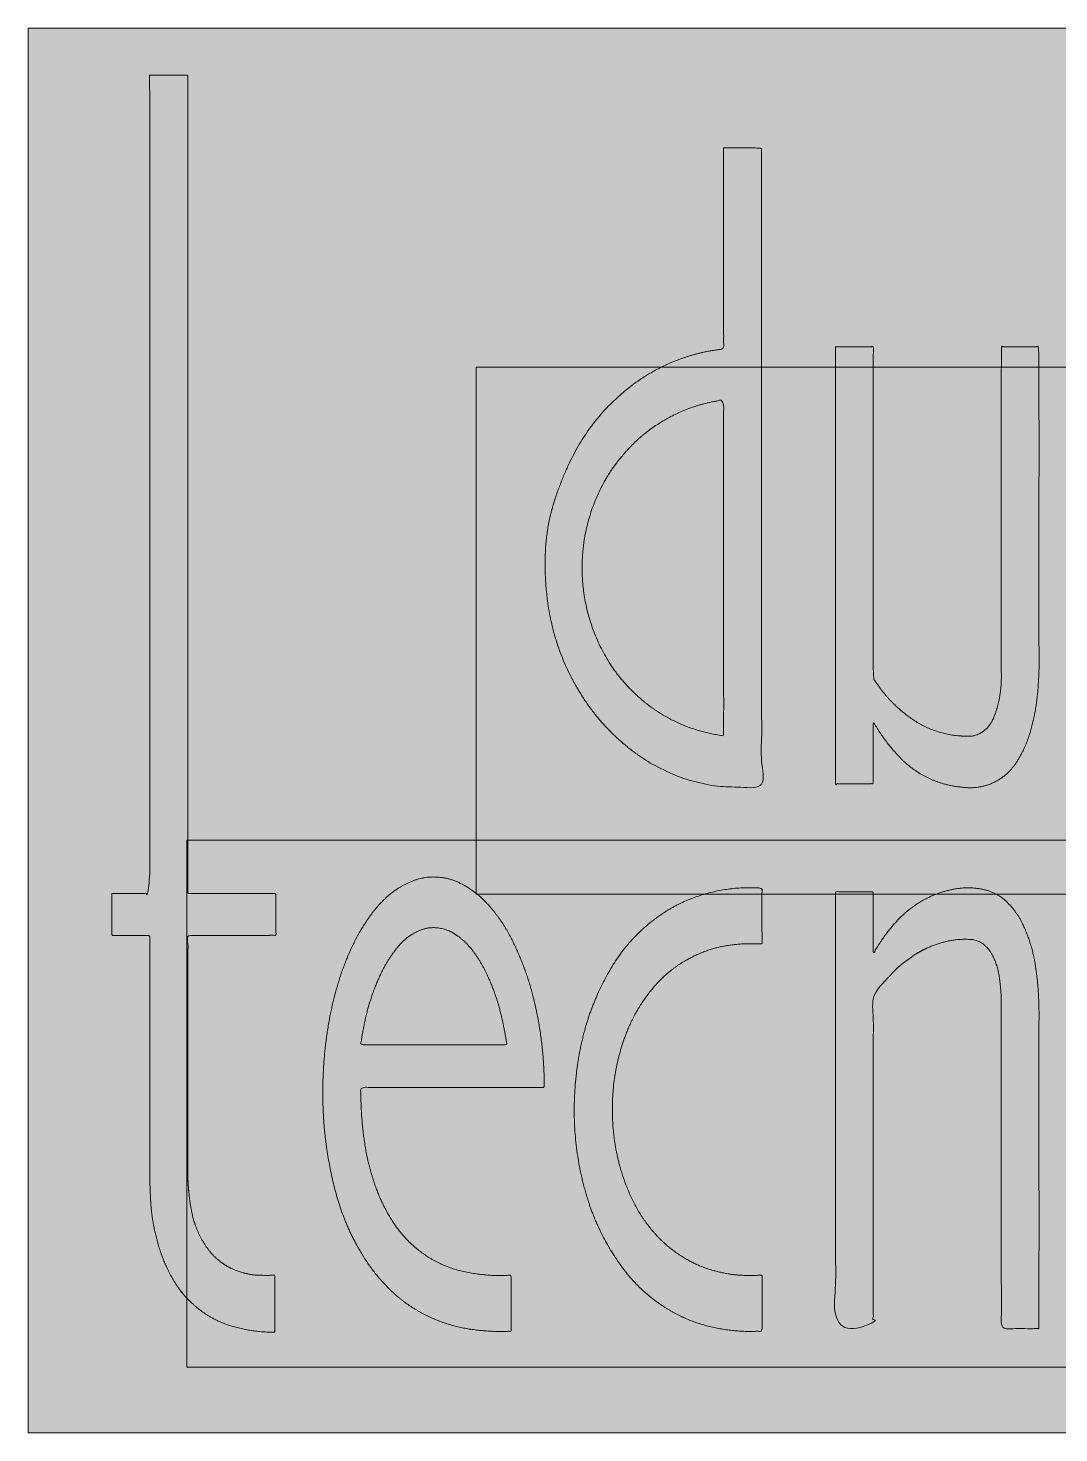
# Model space of a CAD drawing. Header units: millimetres. Extents: x 36 to 196, y -66 to 29.
# Drawn here: x 65.88 to 80.56, y -20.2 to -0.2 of the extents above; entities that cross this region are included whole.
import ezdxf

# ---------------------------------------------------------------- set-up
doc = ezdxf.new("R2010")
doc.units = ezdxf.units.MM
doc.header["$LTSCALE"] = 20
doc.layers.add('Ontwerplaag-1', color=7, linetype='Continuous')

msp = doc.modelspace()

# ---------------------------------------------------------------- hatches: boundary and pattern name
at = {"layer": 'Ontwerplaag-1', "linetype": 'Continuous', "lineweight": 5, "transparency": 33554687}
h = msp.add_hatch(color=256, dxfattribs=at)
h.set_gradient(color1=(255, 0, 0), color2=(255, 0, 0))
h.paths.add_polyline_path([(85.885, -19.261), (68.145, -19.261), (68.145, -11.761), (72.262, -11.761), (72.262, -12.528), (85.885, -12.528), (85.885, -19.261), (93.978, -19.261), (93.978, -11.761), (88.095, -11.761), (88.095, -5.028), (85.885, -5.028), (85.885, -0.199), (65.885, -0.199), (65.885, -20.199), (85.885, -20.199)])
h.paths.add_polyline_path([(85.885, -12.528), (85.885, -11.761), (72.262, -11.761), (72.262, -5.028), (85.885, -5.028), (85.885, -11.761), (88.095, -11.761), (88.095, -12.528)])
at = {"layer": 'Ontwerplaag-1', "linetype": 'Continuous', "lineweight": 0, "true_color": 0xcccccb, "transparency": 33554687}
for points in [[(68.158, -0.875), (68.158, -1.239), (68.158, -2.604), (68.158, -3.969), (68.158, -5.333), (68.158, -6.698), (68.158, -8.063), (68.159, -9.428), (68.159, -10.792), (68.16, -12.157), (68.16, -12.521), (68.199, -12.521), (68.345, -12.52), (68.492, -12.52), (68.639, -12.519), (68.785, -12.519), (68.932, -12.519), (69.079, -12.52), (69.226, -12.52), (69.373, -12.521), (69.412, -12.521), (69.412, -13.115), (69.373, -13.116), (69.226, -13.116), (69.079, -13.116), (68.932, -13.116), (68.785, -13.116), (68.639, -13.116), (68.492, -13.117), (68.345, -13.117), (68.199, -13.117), (68.16, -13.117), (68.16, -13.223), (68.159, -13.618), (68.159, -14.012), (68.158, -14.407), (68.158, -14.802), (68.158, -15.197), (68.158, -15.592), (68.158, -15.987), (68.158, -16.382), (68.158, -16.487), (68.158, -16.521), (68.159, -16.653), (68.169, -16.782), (68.187, -16.909), (68.213, -17.034), (68.247, -17.157), (68.289, -17.278), (68.339, -17.397), (68.398, -17.514), (68.418, -17.543), (68.429, -17.56), (68.478, -17.621), (68.531, -17.678), (68.587, -17.73), (68.648, -17.776), (68.712, -17.818), (68.78, -17.855), (68.852, -17.887), (68.928, -17.914), (68.948, -17.919), (68.962, -17.923), (69.014, -17.933), (69.066, -17.942), (69.119, -17.948), (69.172, -17.953), (69.225, -17.956), (69.278, -17.957), (69.331, -17.956), (69.385, -17.954), (69.399, -17.953), (69.399, -17.979), (69.399, -18.074), (69.399, -18.169), (69.399, -18.264), (69.398, -18.359), (69.398, -18.455), (69.398, -18.55), (69.398, -18.645), (69.397, -18.74), (69.397, -18.765), (69.36, -18.766), (69.216, -18.76), (69.075, -18.743), (68.939, -18.717), (68.806, -18.681), (68.677, -18.634), (68.551, -18.578), (68.43, -18.511), (68.312, -18.434), (68.283, -18.41), (68.256, -18.388), (68.163, -18.29), (68.079, -18.189), (68.002, -18.084), (67.932, -17.975), (67.87, -17.861), (67.816, -17.744), (67.77, -17.622), (67.731, -17.496), (67.722, -17.463), (67.712, -17.427), (67.686, -17.291), (67.664, -17.155), (67.646, -17.019), (67.632, -16.882), (67.622, -16.745), (67.616, -16.607), (67.614, -16.47), (67.616, -16.331), (67.616, -16.295), (67.616, -16.195), (67.617, -15.823), (67.617, -15.45), (67.617, -15.078), (67.617, -14.705), (67.617, -14.333), (67.617, -13.961), (67.617, -13.589), (67.616, -13.216), (67.616, -13.117), (67.077, -13.117), (67.077, -12.521), (67.094, -12.521), (67.157, -12.52), (67.221, -12.52), (67.284, -12.52), (67.347, -12.52), (67.41, -12.52), (67.474, -12.519), (67.537, -12.519), (67.599, -12.519), (67.616, -12.519), (67.616, -12.208), (67.617, -11.042), (67.617, -9.875), (67.617, -8.709), (67.617, -7.543), (67.617, -6.377), (67.617, -5.21), (67.617, -4.043), (67.616, -2.877), (67.616, -2.566), (67.616, -2.512), (67.617, -2.343), (67.617, -2.183), (67.618, -2.035), (67.618, -1.897), (67.618, -1.769), (67.618, -1.652), (67.618, -1.545), (67.617, -1.449), (67.617, -1.362), (67.616, -1.282), (67.616, -1.21), (67.615, -1.145), (67.615, -1.087), (67.614, -1.036), (67.614, -0.993), (67.613, -0.958), (67.613, -0.928), (67.612, -0.903), (67.612, -0.883), (67.612, -0.867), (67.612, -0.856), (67.611, -0.85), (67.611, -0.848), (67.612, -0.851), (67.612, -0.857), (67.612, -0.861), (67.613, -0.864), (67.615, -0.867), (67.617, -0.869), (67.619, -0.869), (67.621, -0.869), (67.624, -0.869), (67.626, -0.868), (67.628, -0.867), (67.629, -0.866), (67.629, -0.866), (67.628, -0.865), (67.627, -0.865), (67.624, -0.865), (67.621, -0.865), (67.62, -0.866), (67.623, -0.866), (67.631, -0.866), (67.643, -0.867), (67.659, -0.867), (67.68, -0.867), (67.705, -0.867), (67.735, -0.868), (67.767, -0.868), (67.798, -0.868), (67.829, -0.868), (67.859, -0.868), (67.888, -0.868), (67.917, -0.868), (67.945, -0.868), (67.972, -0.868), (67.998, -0.868), (68.022, -0.868), (68.044, -0.868), (68.064, -0.868), (68.081, -0.869), (68.097, -0.869), (68.11, -0.869), (68.121, -0.869), (68.13, -0.869), (68.138, -0.869), (68.144, -0.869), (68.148, -0.869), (68.151, -0.87), (68.152, -0.87), (68.152, -0.87), (68.15, -0.87), (68.148, -0.871), (68.147, -0.871), (68.146, -0.872), (68.147, -0.872), (68.148, -0.873), (68.15, -0.874), (68.153, -0.874)], [(75.786, -1.904), (75.786, -1.975), (75.786, -2.316), (75.785, -2.656), (75.785, -2.996), (75.785, -3.336), (75.785, -3.676), (75.786, -4.016), (75.786, -4.356), (75.786, -4.696), (75.786, -4.768), (75.752, -4.771), (75.59, -4.798), (75.432, -4.834), (75.277, -4.878), (75.126, -4.93), (74.979, -4.992), (74.836, -5.062), (74.696, -5.141), (74.561, -5.228), (74.533, -5.248), (74.493, -5.277), (74.424, -5.332), (74.355, -5.392), (74.285, -5.455), (74.214, -5.523), (74.144, -5.594), (74.072, -5.669), (74.001, -5.749), (73.929, -5.832), (73.858, -5.921), (73.789, -6.019), (73.723, -6.124), (73.659, -6.238), (73.598, -6.36), (73.539, -6.49), (73.482, -6.627), (73.428, -6.773), (73.413, -6.82), (73.39, -6.892), (73.332, -7.129), (73.287, -7.357), (73.256, -7.575), (73.238, -7.785), (73.234, -7.984), (73.243, -8.175), (73.265, -8.356), (73.301, -8.528), (73.345, -8.692), (73.392, -8.85), (73.442, -9.001), (73.495, -9.145), (73.551, -9.284), (73.611, -9.416), (73.673, -9.541), (73.739, -9.66), (73.781, -9.724), (73.808, -9.767), (73.86, -9.84), (73.916, -9.914), (73.977, -9.989), (74.042, -10.065), (74.111, -10.143), (74.184, -10.221), (74.261, -10.3), (74.343, -10.38), (74.431, -10.459), (74.529, -10.534), (74.637, -10.606), (74.755, -10.674), (74.882, -10.739), (75.019, -10.8), (75.165, -10.858), (75.322, -10.912), (75.372, -10.926), (75.395, -10.932), (75.507, -10.957), (75.619, -10.976), (75.732, -10.992), (75.845, -11.002), (75.958, -11.008), (76.072, -11.01), (76.187, -11.007), (76.302, -11), (76.326, -10.998), (76.326, -10.771), (76.326, -9.692), (76.326, -8.613), (76.326, -7.535), (76.326, -6.456), (76.326, -5.377), (76.326, -4.298), (76.327, -3.218), (76.327, -2.139), (76.327, -1.912), (76.314, -1.911), (76.25, -1.908), (76.185, -1.907), (76.121, -1.905), (76.057, -1.904), (75.993, -1.903), (75.928, -1.903), (75.864, -1.903), (75.8, -1.904)], [(77.38, -4.736), (77.915, -4.736), (77.915, -4.842), (77.915, -5.399), (77.916, -5.955), (77.916, -6.512), (77.916, -7.069), (77.916, -7.625), (77.915, -8.182), (77.915, -8.738), (77.915, -9.295), (77.915, -9.401), (77.915, -9.406), (77.915, -9.416), (77.917, -9.425), (77.919, -9.435), (77.922, -9.446), (77.926, -9.456), (77.93, -9.467), (77.935, -9.478), (77.941, -9.49), (77.948, -9.502), (77.955, -9.514), (77.963, -9.527), (77.972, -9.54), (77.982, -9.554), (77.992, -9.569), (78.004, -9.584), (78.016, -9.599), (78.018, -9.604), (78.036, -9.627), (78.068, -9.667), (78.104, -9.708), (78.143, -9.751), (78.185, -9.795), (78.23, -9.84), (78.278, -9.887), (78.329, -9.935), (78.384, -9.984), (78.443, -10.032), (78.509, -10.076), (78.582, -10.116), (78.662, -10.154), (78.748, -10.187), (78.842, -10.217), (78.942, -10.244), (79.05, -10.267), (79.08, -10.27), (79.088, -10.271), (79.104, -10.273), (79.12, -10.275), (79.138, -10.276), (79.156, -10.278), (79.176, -10.28), (79.196, -10.282), (79.217, -10.284), (79.24, -10.286), (79.263, -10.287), (79.287, -10.285), (79.312, -10.282), (79.337, -10.276), (79.364, -10.269), (79.391, -10.259), (79.42, -10.247), (79.449, -10.233), (79.456, -10.228), (79.465, -10.222), (79.504, -10.188), (79.54, -10.152), (79.572, -10.113), (79.601, -10.072), (79.626, -10.029), (79.647, -9.983), (79.664, -9.934), (79.678, -9.884), (79.68, -9.875), (79.686, -9.854), (79.694, -9.816), (79.701, -9.776), (79.708, -9.734), (79.714, -9.69), (79.72, -9.644), (79.724, -9.595), (79.729, -9.545), (79.732, -9.492), (79.735, -9.437), (79.737, -9.378), (79.739, -9.316), (79.74, -9.251), (79.74, -9.182), (79.74, -9.109), (79.739, -9.034), (79.738, -8.954), (79.738, -8.933), (79.738, -8.838), (79.738, -8.337), (79.737, -7.836), (79.737, -7.335), (79.737, -6.835), (79.738, -6.334), (79.738, -5.833), (79.739, -5.332), (79.74, -4.832), (79.74, -4.736), (79.752, -4.736), (79.816, -4.737), (79.879, -4.737), (79.943, -4.737), (80.006, -4.737), (80.07, -4.737), (80.134, -4.737), (80.197, -4.736), (80.261, -4.736), (80.273, -4.736), (80.273, -4.835), (80.274, -5.356), (80.274, -5.877), (80.275, -6.398), (80.275, -6.919), (80.275, -7.44), (80.275, -7.961), (80.275, -8.482), (80.275, -9.003), (80.275, -9.102), (80.276, -9.131), (80.277, -9.281), (80.273, -9.43), (80.262, -9.578), (80.246, -9.726), (80.224, -9.873), (80.196, -10.019), (80.162, -10.164), (80.122, -10.309), (80.112, -10.336), (80.106, -10.352), (80.095, -10.381), (80.082, -10.411), (80.068, -10.443), (80.053, -10.476), (80.037, -10.51), (80.019, -10.546), (80, -10.584), (79.98, -10.622), (79.957, -10.662), (79.93, -10.7), (79.897, -10.738), (79.86, -10.776), (79.819, -10.813), (79.772, -10.85), (79.721, -10.886), (79.666, -10.922), (79.649, -10.93), (79.633, -10.939), (79.601, -10.951), (79.567, -10.963), (79.532, -10.974), (79.494, -10.983), (79.454, -10.992), (79.411, -10.999), (79.367, -11.005), (79.32, -11.011), (79.272, -11.014), (79.22, -11.013), (79.166, -11.01), (79.109, -11.003), (79.05, -10.992), (78.988, -10.978), (78.924, -10.961), (78.857, -10.94), (78.84, -10.934), (78.811, -10.924), (78.762, -10.903), (78.712, -10.878), (78.66, -10.85), (78.607, -10.819), (78.553, -10.785), (78.498, -10.748), (78.441, -10.707), (78.383, -10.664), (78.325, -10.615), (78.267, -10.561), (78.21, -10.5), (78.153, -10.432), (78.097, -10.359), (78.041, -10.279), (77.986, -10.193), (77.931, -10.1), (77.917, -10.075), (77.917, -10.095), (77.916, -10.2), (77.915, -10.305), (77.915, -10.41), (77.914, -10.515), (77.914, -10.62), (77.914, -10.726), (77.914, -10.831), (77.915, -10.936), (77.915, -10.956), (77.903, -10.956), (77.839, -10.956), (77.775, -10.956), (77.711, -10.957), (77.647, -10.957), (77.583, -10.957), (77.519, -10.957), (77.455, -10.958), (77.39, -10.958), (77.378, -10.958), (77.378, -10.817), (77.378, -10.234), (77.379, -9.687), (77.379, -9.175), (77.379, -8.699), (77.379, -8.257), (77.379, -7.85), (77.379, -7.478), (77.379, -7.141), (77.379, -6.838), (77.379, -6.565), (77.379, -6.325), (77.379, -6.115), (77.379, -5.937), (77.379, -5.791), (77.379, -5.675), (77.379, -5.591), (77.379, -5.522), (77.38, -5.451), (77.38, -5.377), (77.38, -5.302), (77.38, -5.224), (77.38, -5.144), (77.38, -5.062), (77.38, -4.977), (77.38, -4.898), (77.38, -4.832), (77.38, -4.778), (77.38, -4.736), (77.38, -4.707), (77.38, -4.691), (77.38, -4.686), (77.38, -4.695), (77.38, -4.708), (77.38, -4.72), (77.38, -4.729), (77.38, -4.736), (77.38, -4.741), (77.38, -4.744), (77.38, -4.745), (77.38, -4.743), (77.38, -4.741), (77.38, -4.739), (77.38, -4.738), (77.38, -4.737), (77.38, -4.736), (77.38, -4.736), (77.38, -4.736), (77.38, -4.737), (77.38, -4.737), (77.38, -4.738), (77.38, -4.738), (77.38, -4.738), (77.38, -4.738), (77.38, -4.738), (77.38, -4.737)], [(71.491, -17.634), (71.469, -17.618), (71.432, -17.588), (71.394, -17.555), (71.356, -17.519), (71.316, -17.48), (71.276, -17.439), (71.235, -17.395), (71.194, -17.348), (71.152, -17.299), (71.109, -17.246), (71.068, -17.187), (71.028, -17.123), (70.989, -17.054), (70.951, -16.98), (70.914, -16.901), (70.878, -16.817), (70.844, -16.727), (70.835, -16.703), (70.824, -16.672), (70.774, -16.506), (70.732, -16.338), (70.696, -16.17), (70.667, -16.001), (70.645, -15.831), (70.63, -15.66), (70.622, -15.487), (70.621, -15.314), (70.621, -15.281), (70.68, -15.281), (70.992, -15.282), (71.303, -15.282), (71.615, -15.282), (71.927, -15.282), (72.238, -15.282), (72.55, -15.282), (72.861, -15.282), (73.173, -15.282), (73.232, -15.281), (73.232, -15.246), (73.227, -15.058), (73.216, -14.871), (73.198, -14.685), (73.174, -14.5), (73.143, -14.315), (73.106, -14.132), (73.062, -13.949), (73.012, -13.767), (73.001, -13.733), (72.992, -13.706), (72.975, -13.657), (72.957, -13.605), (72.936, -13.552), (72.915, -13.495), (72.892, -13.437), (72.867, -13.376), (72.841, -13.312), (72.813, -13.246), (72.782, -13.178), (72.745, -13.108), (72.703, -13.036), (72.655, -12.963), (72.601, -12.887), (72.542, -12.81), (72.478, -12.731), (72.407, -12.65), (72.387, -12.629), (72.375, -12.616), (72.352, -12.594), (72.326, -12.571), (72.299, -12.548), (72.271, -12.524), (72.24, -12.5), (72.207, -12.474), (72.173, -12.449), (72.137, -12.422), (72.098, -12.397), (72.054, -12.374), (72.007, -12.353), (71.957, -12.335), (71.902, -12.319), (71.843, -12.306), (71.78, -12.295), (71.714, -12.287), (71.695, -12.286), (71.679, -12.285), (71.65, -12.286), (71.62, -12.287), (71.588, -12.29), (71.555, -12.295), (71.521, -12.3), (71.485, -12.307), (71.447, -12.315), (71.409, -12.324), (71.369, -12.336), (71.328, -12.351), (71.286, -12.369), (71.243, -12.391), (71.199, -12.416), (71.154, -12.444), (71.108, -12.476), (71.061, -12.511), (71.048, -12.521), (71.034, -12.533), (70.963, -12.601), (70.895, -12.671), (70.83, -12.744), (70.77, -12.819), (70.712, -12.897), (70.658, -12.978), (70.608, -13.061), (70.561, -13.147), (70.553, -13.164), (70.539, -13.19), (70.475, -13.33), (70.415, -13.471), (70.361, -13.615), (70.312, -13.759), (70.268, -13.906), (70.229, -14.053), (70.195, -14.203), (70.166, -14.354), (70.161, -14.382), (70.155, -14.415), (70.131, -14.587), (70.111, -14.759), (70.096, -14.932), (70.087, -15.105), (70.082, -15.278), (70.082, -15.451), (70.087, -15.625), (70.097, -15.799), (70.099, -15.832), (70.103, -15.875), (70.111, -15.954), (70.121, -16.037), (70.133, -16.124), (70.146, -16.215), (70.161, -16.31), (70.178, -16.409), (70.196, -16.512), (70.215, -16.619), (70.24, -16.731), (70.272, -16.847), (70.312, -16.968), (70.36, -17.093), (70.415, -17.223), (70.479, -17.357), (70.55, -17.497), (70.629, -17.64), (70.652, -17.678), (70.667, -17.702), (70.75, -17.825), (70.839, -17.941), (70.935, -18.051), (71.038, -18.155), (71.147, -18.252), (71.263, -18.343), (71.385, -18.427), (71.514, -18.505), (71.539, -18.518), (71.565, -18.531), (71.704, -18.589), (71.844, -18.639), (71.987, -18.68), (72.132, -18.712), (72.279, -18.735), (72.427, -18.749), (72.578, -18.755), (72.731, -18.752), (72.759, -18.751), (72.759, -18.733), (72.76, -18.638), (72.76, -18.543), (72.76, -18.448), (72.76, -18.353), (72.76, -18.258), (72.76, -18.162), (72.759, -18.067), (72.759, -17.971), (72.759, -17.953), (72.729, -17.955), (72.674, -17.957), (72.616, -17.958), (72.556, -17.957), (72.492, -17.955), (72.425, -17.951), (72.356, -17.947), (72.283, -17.941), (72.207, -17.934), (72.129, -17.922), (72.048, -17.904), (71.965, -17.879), (71.88, -17.848), (71.792, -17.809), (71.702, -17.763), (71.61, -17.711), (71.515, -17.652)], [(74.875, -12.834), (74.903, -12.814), (74.956, -12.781), (75.013, -12.747), (75.074, -12.714), (75.138, -12.681), (75.207, -12.648), (75.279, -12.615), (75.356, -12.582), (75.436, -12.549), (75.521, -12.519), (75.613, -12.493), (75.711, -12.473), (75.816, -12.457), (75.926, -12.446), (76.044, -12.439), (76.167, -12.438), (76.297, -12.442), (76.332, -12.444), (76.332, -12.463), (76.331, -12.558), (76.331, -12.653), (76.331, -12.748), (76.331, -12.843), (76.331, -12.938), (76.331, -13.033), (76.332, -13.128), (76.332, -13.222), (76.332, -13.24), (76.309, -13.238), (76.184, -13.235), (76.062, -13.238), (75.94, -13.249), (75.821, -13.268), (75.703, -13.293), (75.586, -13.326), (75.471, -13.366), (75.357, -13.414), (75.337, -13.424), (75.31, -13.438), (75.263, -13.464), (75.216, -13.494), (75.166, -13.527), (75.116, -13.562), (75.064, -13.601), (75.012, -13.642), (74.957, -13.687), (74.902, -13.734), (74.846, -13.786), (74.791, -13.844), (74.738, -13.908), (74.685, -13.979), (74.633, -14.055), (74.582, -14.138), (74.531, -14.227), (74.482, -14.322), (74.47, -14.348), (74.45, -14.39), (74.42, -14.467), (74.39, -14.548), (74.361, -14.634), (74.333, -14.725), (74.306, -14.821), (74.28, -14.921), (74.255, -15.027), (74.231, -15.137), (74.211, -15.253), (74.198, -15.377), (74.192, -15.507), (74.194, -15.644), (74.203, -15.788), (74.219, -15.94), (74.242, -16.098), (74.272, -16.263), (74.283, -16.307), (74.29, -16.337), (74.304, -16.389), (74.32, -16.445), (74.338, -16.503), (74.358, -16.563), (74.38, -16.626), (74.403, -16.691), (74.429, -16.759), (74.456, -16.83), (74.488, -16.902), (74.526, -16.976), (74.571, -17.052), (74.622, -17.129), (74.68, -17.207), (74.745, -17.287), (74.816, -17.369), (74.894, -17.452), (74.916, -17.473), (74.932, -17.488), (75.022, -17.564), (75.115, -17.634), (75.211, -17.697), (75.312, -17.754), (75.416, -17.804), (75.524, -17.848), (75.635, -17.885), (75.751, -17.915), (75.773, -17.919), (75.785, -17.922), (75.851, -17.933), (75.918, -17.943), (75.984, -17.95), (76.051, -17.955), (76.117, -17.958), (76.185, -17.959), (76.252, -17.957), (76.319, -17.954), (76.332, -17.953), (76.332, -18.749), (76.302, -18.751), (76.247, -18.753), (76.189, -18.753), (76.128, -18.752), (76.065, -18.75), (75.999, -18.747), (75.929, -18.742), (75.857, -18.736), (75.782, -18.729), (75.704, -18.718), (75.622, -18.702), (75.538, -18.68), (75.451, -18.652), (75.361, -18.618), (75.268, -18.579), (75.172, -18.535), (75.073, -18.484), (75.046, -18.469), (75.008, -18.447), (74.873, -18.356), (74.749, -18.263), (74.636, -18.171), (74.534, -18.078), (74.442, -17.984), (74.361, -17.89), (74.291, -17.795), (74.231, -17.7), (74.178, -17.607), (74.129, -17.516), (74.084, -17.429), (74.041, -17.344), (74.003, -17.263), (73.967, -17.185), (73.935, -17.111), (73.907, -17.039), (73.893, -16.999), (73.873, -16.944), (73.843, -16.843), (73.814, -16.737), (73.787, -16.624), (73.761, -16.505), (73.736, -16.381), (73.712, -16.25), (73.69, -16.113), (73.669, -15.971), (73.654, -15.821), (73.647, -15.662), (73.649, -15.495), (73.659, -15.32), (73.679, -15.136), (73.707, -14.943), (73.744, -14.741), (73.79, -14.532), (73.805, -14.475), (73.817, -14.432), (73.846, -14.336), (73.877, -14.242), (73.91, -14.149), (73.945, -14.059), (73.982, -13.972), (74.021, -13.886), (74.061, -13.802), (74.103, -13.721), (74.146, -13.643), (74.189, -13.57), (74.23, -13.502), (74.272, -13.438), (74.313, -13.38), (74.354, -13.326), (74.394, -13.277), (74.433, -13.233), (74.472, -13.193), (74.507, -13.157), (74.539, -13.123), (74.568, -13.094), (74.595, -13.067), (74.618, -13.044), (74.639, -13.024), (74.657, -13.007), (74.673, -12.992), (74.691, -12.977), (74.709, -12.962), (74.728, -12.946), (74.748, -12.93), (74.768, -12.914), (74.789, -12.898), (74.811, -12.881), (74.832, -12.866), (74.85, -12.853), (74.864, -12.842), (74.875, -12.834), (74.882, -12.828), (74.887, -12.825), (74.888, -12.824), (74.886, -12.826), (74.882, -12.829), (74.879, -12.831), (74.877, -12.832), (74.875, -12.833), (74.875, -12.834), (74.874, -12.834), (74.875, -12.834), (74.876, -12.833), (74.877, -12.832), (74.878, -12.832), (74.878, -12.831), (74.878, -12.831), (74.878, -12.832), (74.877, -12.832), (74.876, -12.833)], [(78.643, -12.606), (78.661, -12.596), (78.693, -12.581), (78.727, -12.565), (78.763, -12.55), (78.802, -12.534), (78.842, -12.519), (78.885, -12.503), (78.93, -12.488), (78.977, -12.472), (79.027, -12.458), (79.08, -12.448), (79.137, -12.441), (79.197, -12.438), (79.26, -12.438), (79.326, -12.442), (79.396, -12.449), (79.469, -12.459), (79.489, -12.464), (79.507, -12.468), (79.538, -12.477), (79.569, -12.489), (79.602, -12.503), (79.635, -12.519), (79.669, -12.538), (79.704, -12.558), (79.739, -12.581), (79.775, -12.605), (79.812, -12.633), (79.847, -12.665), (79.881, -12.702), (79.915, -12.742), (79.947, -12.787), (79.979, -12.835), (80.009, -12.888), (80.039, -12.945), (80.046, -12.961), (80.058, -12.986), (80.077, -13.033), (80.096, -13.083), (80.115, -13.135), (80.133, -13.19), (80.151, -13.248), (80.168, -13.309), (80.185, -13.373), (80.202, -13.439), (80.218, -13.51), (80.231, -13.585), (80.243, -13.664), (80.253, -13.748), (80.261, -13.837), (80.268, -13.93), (80.272, -14.028), (80.275, -14.131), (80.275, -14.158), (80.275, -14.262), (80.275, -14.805), (80.275, -15.349), (80.275, -15.893), (80.275, -16.436), (80.274, -16.98), (80.274, -17.524), (80.274, -18.067), (80.273, -18.611), (80.273, -18.715), (80.261, -18.715), (80.197, -18.715), (80.134, -18.715), (80.07, -18.715), (80.006, -18.715), (79.943, -18.715), (79.879, -18.716), (79.816, -18.716), (79.752, -18.717), (79.74, -18.717), (79.74, -18.61), (79.739, -18.048), (79.738, -17.487), (79.738, -16.925), (79.737, -16.364), (79.737, -15.802), (79.737, -15.24), (79.737, -14.679), (79.738, -14.117), (79.738, -14.01), (79.737, -13.996), (79.735, -13.921), (79.729, -13.847), (79.719, -13.773), (79.707, -13.7), (79.69, -13.628), (79.671, -13.557), (79.647, -13.486), (79.621, -13.416), (79.614, -13.403), (79.61, -13.395), (79.603, -13.381), (79.594, -13.367), (79.584, -13.352), (79.573, -13.337), (79.561, -13.321), (79.549, -13.305), (79.535, -13.288), (79.521, -13.271), (79.504, -13.254), (79.485, -13.238), (79.464, -13.224), (79.441, -13.212), (79.415, -13.2), (79.386, -13.191), (79.355, -13.182), (79.322, -13.175), (79.313, -13.175), (79.299, -13.174), (79.227, -13.173), (79.155, -13.176), (79.084, -13.182), (79.014, -13.192), (78.944, -13.206), (78.876, -13.224), (78.807, -13.246), (78.74, -13.271), (78.728, -13.276), (78.707, -13.285), (78.601, -13.34), (78.5, -13.4), (78.404, -13.466), (78.313, -13.538), (78.226, -13.615), (78.145, -13.697), (78.068, -13.785), (77.996, -13.878), (77.983, -13.896), (77.981, -13.899), (77.968, -13.916), (77.956, -13.933), (77.945, -13.951), (77.936, -13.969), (77.929, -13.988), (77.922, -14.007), (77.918, -14.027), (77.914, -14.048), (77.915, -14.052), (77.915, -18.715), (77.378, -18.715), (77.378, -12.495), (77.39, -12.495), (77.455, -12.495), (77.519, -12.495), (77.583, -12.495), (77.647, -12.495), (77.711, -12.495), (77.775, -12.495), (77.839, -12.495), (77.903, -12.495), (77.915, -12.495), (77.915, -12.515), (77.915, -12.621), (77.914, -12.726), (77.914, -12.831), (77.914, -12.936), (77.915, -13.041), (77.915, -13.146), (77.916, -13.251), (77.917, -13.356), (77.917, -13.376), (77.929, -13.355), (77.956, -13.308), (77.985, -13.261), (78.015, -13.216), (78.045, -13.17), (78.077, -13.125), (78.11, -13.081), (78.144, -13.037), (78.178, -12.994), (78.213, -12.952), (78.247, -12.914), (78.281, -12.878), (78.313, -12.844), (78.345, -12.814), (78.377, -12.786), (78.407, -12.762), (78.437, -12.739), (78.466, -12.72), (78.492, -12.702), (78.516, -12.685), (78.539, -12.67), (78.559, -12.657), (78.577, -12.645), (78.593, -12.635), (78.607, -12.627), (78.619, -12.62), (78.629, -12.614), (78.637, -12.609), (78.644, -12.606), (78.648, -12.603), (78.651, -12.601), (78.651, -12.601), (78.65, -12.602), (78.649, -12.603), (78.647, -12.604), (78.646, -12.604), (78.644, -12.605), (78.644, -12.606), (78.643, -12.606), (78.643, -12.606), (78.643, -12.606), (78.643, -12.606), (78.643, -12.606), (78.643, -12.606), (78.643, -12.606), (78.643, -12.606), (78.643, -12.606), (78.643, -12.606)]]:
    msp.add_hatch(color=254, dxfattribs=at).paths.add_polyline_path(points)

# ---------------------------------------------------------------- linework, layer by layer
at = {"layer": 'Ontwerplaag-1', "color": 7, "linetype": 'Continuous', "lineweight": 5, "transparency": 33554687}
for p, q in [((65.885, -20.199), (65.885, -0.199)), ((65.885, -0.199), (85.885, -0.199)), ((85.885, -20.199), (65.885, -20.199))]:
    msp.add_line(p, q, dxfattribs=at)
at = {"layer": 'Ontwerplaag-1', "color": 7, "linetype": 'Continuous', "lineweight": 5, "transparency": 33554687, "flags": 128}
for points in [[(65.885, -0.199), (65.885, -20.199), (65.885, -20.199), (85.885, -20.199), (85.885, -20.199), (85.885, -0.199), (85.885, -0.199), (65.885, -0.199)], [(65.885, -0.199), (65.885, -20.199), (85.885, -20.199), (85.885, -0.199)], [(65.885, -20.199), (65.885, -0.199), (85.885, -0.199), (85.885, -20.199)], [(72.262, -12.528), (88.095, -12.528), (88.095, -12.528), (88.095, -5.028), (88.095, -5.028), (72.262, -5.028), (72.262, -5.028), (72.262, -12.528)], [(68.145, -19.261), (93.978, -19.261), (93.978, -19.261), (93.978, -11.761), (93.978, -11.761), (68.145, -11.761), (68.145, -11.761), (68.145, -19.261)]]:
    msp.add_lwpolyline(points, close=True, dxfattribs=at)
at = {"layer": 'Ontwerplaag-1', "color": 7, "linetype": 'Continuous', "lineweight": 5, "transparency": 33554687}
for points, knots in [([(68.158, -0.875), (68.158, -3.787), (68.158, -9.61), (68.16, -12.521), (68.472, -12.519), (69.099, -12.519), (69.412, -12.521), (69.412, -12.818), (69.412, -13.115), (69.099, -13.117), (68.472, -13.116), (68.16, -13.117), (68.158, -13.96), (68.158, -15.645), (68.158, -16.487), (68.159, -16.758), (68.261, -17.31), (68.418, -17.543), (68.508, -17.679), (68.783, -17.878), (68.948, -17.919), (69.057, -17.951), (69.285, -17.958), (69.399, -17.953), (69.398, -18.156), (69.399, -18.562), (69.397, -18.765), (69.1, -18.769), (68.511, -18.602), (68.283, -18.41), (68.064, -18.228), (67.791, -17.729), (67.722, -17.463), (67.644, -17.177), (67.613, -16.588), (67.616, -16.295), (67.616, -15.5), (67.618, -13.911), (67.616, -13.117), (67.346, -13.117), (67.077, -13.117), (67.077, -12.819), (67.077, -12.521), (67.212, -12.519), (67.482, -12.52), (67.616, -12.519), (67.618, -10.031), (67.616, -5.055), (67.616, -2.566), (67.615, -2.14), (67.62, -1.292), (67.612, -0.867), (67.615, -0.867), (67.619, -0.867), (67.75, -0.869), (68.017, -0.868), (68.149, -0.869)], [0, 0, 0, 0.142518, 0.285036, 0.285036, 0.300304, 0.315571, 0.315571, 0.330044, 0.330044, 0.345311, 0.360579, 0.360579, 0.401829, 0.443079, 0.443079, 0.456363, 0.469647, 0.469647, 0.477397, 0.485148, 0.485148, 0.490295, 0.495442, 0.495442, 0.504601, 0.513759, 0.513759, 0.52717, 0.54058, 0.54058, 0.553446, 0.566312, 0.566312, 0.580152, 0.593993, 0.593993, 0.631478, 0.668963, 0.668963, 0.681709, 0.681709, 0.695795, 0.695795, 0.702197, 0.708599, 0.708599, 0.827599, 0.946599, 0.946599, 0.966919, 0.98724, 0.98724, 0.987404, 0.987404, 0.993702, 1, 1, 1]), ([(68.158, -0.875), (68.158, -3.787), (68.158, -9.61), (68.16, -12.521), (68.472, -12.519), (69.099, -12.519), (69.412, -12.521), (69.412, -12.818), (69.412, -13.115), (69.099, -13.117), (68.472, -13.116), (68.16, -13.117), (68.158, -13.96), (68.158, -15.645), (68.158, -16.487), (68.159, -16.758), (68.261, -17.31), (68.418, -17.543), (68.508, -17.679), (68.783, -17.878), (68.948, -17.919), (69.057, -17.951), (69.285, -17.958), (69.399, -17.953), (69.398, -18.156), (69.399, -18.562), (69.397, -18.765), (69.1, -18.769), (68.511, -18.602), (68.283, -18.41), (68.064, -18.228), (67.791, -17.729), (67.722, -17.463), (67.644, -17.177), (67.613, -16.588), (67.616, -16.295), (67.616, -15.5), (67.618, -13.911), (67.616, -13.117), (67.346, -13.117), (67.077, -13.117), (67.077, -12.819), (67.077, -12.521), (67.212, -12.519), (67.482, -12.52), (67.616, -12.519), (67.618, -10.031), (67.616, -5.055), (67.616, -2.566), (67.615, -2.14), (67.62, -1.292), (67.612, -0.867), (67.615, -0.867), (67.619, -0.867), (67.75, -0.869), (68.017, -0.868), (68.149, -0.869), (68.153, -0.872), (68.158, -0.875)], [0, 0, 0, 0.142483, 0.284965, 0.284965, 0.300229, 0.315493, 0.315493, 0.329962, 0.329962, 0.345226, 0.360489, 0.360489, 0.401729, 0.442969, 0.442969, 0.45625, 0.46953, 0.46953, 0.477279, 0.485028, 0.485028, 0.490174, 0.495319, 0.495319, 0.504476, 0.513632, 0.513632, 0.527039, 0.540446, 0.540446, 0.553309, 0.566172, 0.566172, 0.580009, 0.593846, 0.593846, 0.631322, 0.668797, 0.668797, 0.68154, 0.68154, 0.695622, 0.695622, 0.702023, 0.708424, 0.708424, 0.827394, 0.946365, 0.946365, 0.96668, 0.986995, 0.986995, 0.987159, 0.987159, 0.993456, 0.999752, 0.999752, 1, 1, 1]), ([(75.786, -1.904), (75.784, -2.621), (75.786, -4.052), (75.786, -4.768), (75.446, -4.803), (74.806, -5.049), (74.533, -5.248), (74.129, -5.538), (73.561, -6.358), (73.182, -7.538), (73.365, -9.082), (73.781, -9.724), (74.051, -10.146), (74.87, -10.79), (75.372, -10.926), (75.603, -10.992), (76.086, -11.015), (76.326, -10.998), (76.327, -8.727), (76.324, -4.184), (76.327, -1.912), (76.192, -1.899), (75.922, -1.907), (75.786, -1.904)], [0, 0, 0, 0.087534, 0.175069, 0.175069, 0.216878, 0.258687, 0.258687, 0.320515, 0.382343, 0.444171, 0.505999, 0.505999, 0.546479, 0.586959, 0.586959, 0.60571, 0.62446, 0.62446, 0.801645, 0.978831, 0.978831, 0.989416, 1, 1, 1]), ([(75.786, -1.904), (75.784, -2.621), (75.786, -4.052), (75.786, -4.768), (75.446, -4.803), (74.806, -5.049), (74.533, -5.248), (74.129, -5.538), (73.561, -6.358), (73.182, -7.538), (73.365, -9.082), (73.781, -9.724), (74.051, -10.146), (74.87, -10.79), (75.372, -10.926), (75.603, -10.992), (76.086, -11.015), (76.326, -10.998), (76.327, -8.727), (76.324, -4.184), (76.327, -1.912), (76.192, -1.899), (75.922, -1.907), (75.786, -1.904)], [0, 0, 0, 0.087534, 0.175069, 0.175069, 0.216878, 0.258687, 0.258687, 0.320515, 0.382343, 0.444171, 0.505999, 0.505999, 0.546479, 0.586959, 0.586959, 0.60571, 0.62446, 0.62446, 0.801645, 0.978831, 0.978831, 0.989416, 1, 1, 1]), ([(77.38, -4.736), (77.648, -4.736), (77.915, -4.736), (77.916, -5.902), (77.915, -8.235), (77.915, -9.401), (77.912, -9.461), (77.987, -9.556), (78.018, -9.604), (78.206, -9.856), (78.752, -10.229), (79.08, -10.27), (79.173, -10.28), (79.373, -10.282), (79.456, -10.228), (79.55, -10.169), (79.654, -9.976), (79.68, -9.875), (79.742, -9.644), (79.736, -9.169), (79.738, -8.933), (79.739, -7.884), (79.735, -5.785), (79.74, -4.736), (79.874, -4.738), (80.139, -4.736), (80.273, -4.736), (80.276, -5.828), (80.273, -8.011), (80.275, -9.102), (80.282, -9.414), (80.216, -10.039), (80.112, -10.336), (80.048, -10.512), (79.828, -10.838), (79.649, -10.93), (79.463, -11.025), (79.033, -11), (78.84, -10.934), (78.527, -10.823), (78.071, -10.351), (77.917, -10.075), (77.914, -10.296), (77.915, -10.735), (77.915, -10.956), (77.781, -10.957), (77.513, -10.956), (77.378, -10.958), (77.38, -9.403), (77.378, -6.291), (77.38, -4.736)], [0, 0, 0, 0.017918, 0.017918, 0.096062, 0.174207, 0.174207, 0.178256, 0.182305, 0.182305, 0.20472, 0.227136, 0.227136, 0.233551, 0.239967, 0.239967, 0.247144, 0.254322, 0.254322, 0.27067, 0.287018, 0.287018, 0.359477, 0.431937, 0.431937, 0.44119, 0.450443, 0.450443, 0.525876, 0.60131, 0.60131, 0.622812, 0.644315, 0.644315, 0.657127, 0.66994, 0.66994, 0.683298, 0.696656, 0.696656, 0.718364, 0.740071, 0.740071, 0.755215, 0.770359, 0.770359, 0.77954, 0.788721, 0.788721, 0.894361, 1, 1, 1]), ([(77.38, -4.736), (77.648, -4.736), (77.915, -4.736), (77.916, -5.902), (77.915, -8.235), (77.915, -9.401), (77.912, -9.461), (77.987, -9.556), (78.018, -9.604), (78.206, -9.856), (78.752, -10.229), (79.08, -10.27), (79.173, -10.28), (79.373, -10.282), (79.456, -10.228), (79.55, -10.169), (79.654, -9.976), (79.68, -9.875), (79.742, -9.644), (79.736, -9.169), (79.738, -8.933), (79.739, -7.884), (79.735, -5.785), (79.74, -4.736), (79.874, -4.738), (80.139, -4.736), (80.273, -4.736), (80.276, -5.828), (80.273, -8.011), (80.275, -9.102), (80.282, -9.414), (80.216, -10.039), (80.112, -10.336), (80.048, -10.512), (79.828, -10.838), (79.649, -10.93), (79.463, -11.025), (79.033, -11), (78.84, -10.934), (78.527, -10.823), (78.071, -10.351), (77.917, -10.075), (77.914, -10.296), (77.915, -10.735), (77.915, -10.956), (77.781, -10.957), (77.513, -10.956), (77.378, -10.958), (77.38, -9.403), (77.378, -6.291), (77.38, -4.736)], [0, 0, 0, 0.017918, 0.017918, 0.096062, 0.174207, 0.174207, 0.178256, 0.182305, 0.182305, 0.20472, 0.227136, 0.227136, 0.233551, 0.239967, 0.239967, 0.247144, 0.254322, 0.254322, 0.27067, 0.287018, 0.287018, 0.359477, 0.431937, 0.431937, 0.44119, 0.450443, 0.450443, 0.525876, 0.60131, 0.60131, 0.622812, 0.644315, 0.644315, 0.657127, 0.66994, 0.66994, 0.683298, 0.696656, 0.696656, 0.718364, 0.740071, 0.740071, 0.755215, 0.770359, 0.770359, 0.77954, 0.788721, 0.788721, 0.894361, 1, 1, 1]), ([(75.781, -10.274), (75.456, -10.232), (74.853, -9.964), (74.61, -9.752), (74.208, -9.407), (73.775, -8.432), (73.772, -7.918), (73.763, -7.454), (74.09, -6.56), (74.41, -6.212), (74.671, -5.921), (75.386, -5.546), (75.784, -5.493), (75.787, -6.396), (75.784, -8.201), (75.786, -9.102), (75.784, -9.396), (75.788, -9.982), (75.781, -10.274)], [0, 0, 0, 0.055561, 0.111122, 0.111122, 0.20229, 0.293457, 0.293457, 0.375618, 0.457779, 0.457779, 0.525813, 0.593846, 0.593846, 0.747043, 0.90024, 0.90024, 0.95012, 1, 1, 1]), ([(75.781, -10.274), (75.456, -10.232), (74.853, -9.964), (74.61, -9.752), (74.208, -9.407), (73.775, -8.432), (73.772, -7.918), (73.763, -7.454), (74.09, -6.56), (74.41, -6.212), (74.671, -5.921), (75.386, -5.546), (75.784, -5.493), (75.787, -6.396), (75.784, -8.201), (75.786, -9.102), (75.784, -9.396), (75.788, -9.982), (75.781, -10.274)], [0, 0, 0, 0.055561, 0.111122, 0.111122, 0.20229, 0.293457, 0.293457, 0.375618, 0.457779, 0.457779, 0.525813, 0.593846, 0.593846, 0.747043, 0.90024, 0.90024, 0.95012, 1, 1, 1]), ([(71.491, -17.634), (71.253, -17.459), (70.93, -16.971), (70.835, -16.703), (70.712, -16.36), (70.618, -15.642), (70.621, -15.281), (71.273, -15.281), (72.58, -15.283), (73.232, -15.281), (73.234, -14.89), (73.118, -14.109), (73.001, -13.733), (72.902, -13.433), (72.611, -12.86), (72.387, -12.629), (72.251, -12.49), (71.897, -12.294), (71.695, -12.286), (71.517, -12.276), (71.184, -12.413), (71.048, -12.521), (70.89, -12.652), (70.647, -12.985), (70.553, -13.164), (70.404, -13.451), (70.216, -14.067), (70.161, -14.382), (70.1, -14.741), (70.07, -15.468), (70.099, -15.832), (70.141, -16.312), (70.393, -17.26), (70.652, -17.678), (70.812, -17.939), (71.258, -18.377), (71.539, -18.518), (71.818, -18.661), (72.445, -18.768), (72.759, -18.751), (72.761, -18.552), (72.759, -18.153), (72.759, -17.953), (72.427, -17.976), (71.76, -17.832), (71.491, -17.634)], [0, 0, 0, 0.02938, 0.05876, 0.05876, 0.096317, 0.133874, 0.133874, 0.201846, 0.269818, 0.269818, 0.310662, 0.351507, 0.351507, 0.384293, 0.417078, 0.417078, 0.436759, 0.45644, 0.45644, 0.473861, 0.491281, 0.491281, 0.511992, 0.532703, 0.532703, 0.56579, 0.598877, 0.598877, 0.636462, 0.674046, 0.674046, 0.72373, 0.773415, 0.773415, 0.804225, 0.835035, 0.835035, 0.865792, 0.89655, 0.89655, 0.915973, 0.935395, 0.935395, 0.967698, 1, 1, 1]), ([(71.491, -17.634), (71.253, -17.459), (70.93, -16.971), (70.835, -16.703), (70.712, -16.36), (70.618, -15.642), (70.621, -15.281), (71.273, -15.281), (72.58, -15.283), (73.232, -15.281), (73.234, -14.89), (73.118, -14.109), (73.001, -13.733), (72.902, -13.433), (72.611, -12.86), (72.387, -12.629), (72.251, -12.49), (71.897, -12.294), (71.695, -12.286), (71.517, -12.276), (71.184, -12.413), (71.048, -12.521), (70.89, -12.652), (70.647, -12.985), (70.553, -13.164), (70.404, -13.451), (70.216, -14.067), (70.161, -14.382), (70.1, -14.741), (70.07, -15.468), (70.099, -15.832), (70.141, -16.312), (70.393, -17.26), (70.652, -17.678), (70.812, -17.939), (71.258, -18.377), (71.539, -18.518), (71.818, -18.661), (72.445, -18.768), (72.759, -18.751), (72.761, -18.552), (72.759, -18.153), (72.759, -17.953), (72.427, -17.976), (71.76, -17.832), (71.491, -17.634)], [0, 0, 0, 0.02938, 0.05876, 0.05876, 0.096317, 0.133874, 0.133874, 0.201846, 0.269818, 0.269818, 0.310662, 0.351507, 0.351507, 0.384293, 0.417078, 0.417078, 0.436759, 0.45644, 0.45644, 0.473861, 0.491281, 0.491281, 0.511992, 0.532703, 0.532703, 0.56579, 0.598877, 0.598877, 0.636462, 0.674046, 0.674046, 0.72373, 0.773415, 0.773415, 0.804225, 0.835035, 0.835035, 0.865792, 0.89655, 0.89655, 0.915973, 0.935395, 0.935395, 0.967698, 1, 1, 1]), ([(74.875, -12.834), (75.187, -12.614), (75.947, -12.414), (76.332, -12.444), (76.33, -12.644), (76.332, -13.042), (76.332, -13.24), (76.076, -13.221), (75.563, -13.308), (75.337, -13.424), (75.041, -13.572), (74.605, -14.062), (74.47, -14.348), (74.257, -14.807), (74.17, -15.82), (74.283, -16.307), (74.36, -16.631), (74.669, -17.238), (74.916, -17.473), (75.092, -17.641), (75.53, -17.872), (75.773, -17.919), (75.91, -17.95), (76.192, -17.961), (76.332, -17.953), (76.332, -18.351), (76.332, -18.749), (75.998, -18.772), (75.334, -18.634), (75.046, -18.469), (74.622, -18.228), (74.05, -17.44), (73.893, -16.999), (73.681, -16.392), (73.641, -15.094), (73.805, -14.475), (73.933, -14.001), (74.457, -13.127), (74.875, -12.834)], [0, 0, 0, 0.040652, 0.081304, 0.081304, 0.102384, 0.123465, 0.123465, 0.15072, 0.177974, 0.177974, 0.213318, 0.248661, 0.248661, 0.305019, 0.361378, 0.361378, 0.398901, 0.436424, 0.436424, 0.463168, 0.489912, 0.489912, 0.505084, 0.520257, 0.520257, 0.56319, 0.56319, 0.599295, 0.635401, 0.635401, 0.688584, 0.741768, 0.741768, 0.814819, 0.88787, 0.88787, 0.943935, 1, 1, 1]), ([(74.875, -12.834), (75.187, -12.614), (75.947, -12.414), (76.332, -12.444), (76.33, -12.644), (76.332, -13.042), (76.332, -13.24), (76.076, -13.221), (75.563, -13.308), (75.337, -13.424), (75.041, -13.572), (74.605, -14.062), (74.47, -14.348), (74.257, -14.807), (74.17, -15.82), (74.283, -16.307), (74.36, -16.631), (74.669, -17.238), (74.916, -17.473), (75.092, -17.641), (75.53, -17.872), (75.773, -17.919), (75.91, -17.95), (76.192, -17.961), (76.332, -17.953), (76.332, -18.351), (76.332, -18.749), (75.998, -18.772), (75.334, -18.634), (75.046, -18.469), (74.622, -18.228), (74.05, -17.44), (73.893, -16.999), (73.681, -16.392), (73.641, -15.094), (73.805, -14.475), (73.933, -14.001), (74.457, -13.127), (74.875, -12.834)], [0, 0, 0, 0.040652, 0.081304, 0.081304, 0.102384, 0.123465, 0.123465, 0.15072, 0.177974, 0.177974, 0.213318, 0.248661, 0.248661, 0.305019, 0.361378, 0.361378, 0.398901, 0.436424, 0.436424, 0.463168, 0.489912, 0.489912, 0.505084, 0.520257, 0.520257, 0.56319, 0.56319, 0.599295, 0.635401, 0.635401, 0.688584, 0.741768, 0.741768, 0.814819, 0.88787, 0.88787, 0.943935, 1, 1, 1]), ([(78.643, -12.606), (78.834, -12.504), (79.273, -12.416), (79.489, -12.464), (79.685, -12.507), (79.967, -12.791), (80.046, -12.961), (80.178, -13.242), (80.27, -13.854), (80.275, -14.158), (80.273, -15.297), (80.276, -17.576), (80.273, -18.715), (80.139, -18.715), (79.874, -18.715), (79.74, -18.717), (79.737, -17.54), (79.738, -15.187), (79.738, -14.01), (79.731, -13.856), (79.685, -13.544), (79.614, -13.403), (79.572, -13.317), (79.415, -13.184), (79.313, -13.175), (79.163, -13.163), (78.865, -13.219), (78.728, -13.276), (78.498, -13.373), (78.123, -13.699), (77.983, -13.896), (77.96, -13.931), (77.91, -14.006), (77.915, -14.052), (77.915, -16.383), (77.915, -18.715), (77.646, -18.715), (77.378, -18.715), (77.378, -15.605), (77.378, -12.495), (77.513, -12.495), (77.781, -12.494), (77.915, -12.495), (77.915, -12.716), (77.914, -13.156), (77.917, -13.376), (78.046, -13.145), (78.404, -12.737), (78.643, -12.606)], [0, 0, 0, 0.014917, 0.029834, 0.029834, 0.043369, 0.056905, 0.056905, 0.079328, 0.101752, 0.101752, 0.185634, 0.269516, 0.269516, 0.279378, 0.289239, 0.289239, 0.375919, 0.462598, 0.462598, 0.47396, 0.485321, 0.485321, 0.492201, 0.499081, 0.499081, 0.509168, 0.519255, 0.519255, 0.536178, 0.5531, 0.5531, 0.556024, 0.558949, 0.558949, 0.706627, 0.706627, 0.723636, 0.723636, 0.920631, 0.920631, 0.929192, 0.937753, 0.937753, 0.951874, 0.965996, 0.965996, 0.982998, 1, 1, 1]), ([(78.643, -12.606), (78.834, -12.504), (79.273, -12.416), (79.489, -12.464), (79.685, -12.507), (79.967, -12.791), (80.046, -12.961), (80.178, -13.242), (80.27, -13.854), (80.275, -14.158), (80.273, -15.297), (80.276, -17.576), (80.273, -18.715), (80.139, -18.715), (79.874, -18.715), (79.74, -18.717), (79.737, -17.54), (79.738, -15.187), (79.738, -14.01), (79.731, -13.856), (79.685, -13.544), (79.614, -13.403), (79.572, -13.317), (79.415, -13.184), (79.313, -13.175), (79.163, -13.163), (78.865, -13.219), (78.728, -13.276), (78.498, -13.373), (78.123, -13.699), (77.983, -13.896), (77.96, -13.931), (77.91, -14.006), (77.915, -14.052), (77.915, -16.383), (77.915, -18.715), (77.646, -18.715), (77.378, -18.715), (77.378, -15.605), (77.378, -12.495), (77.513, -12.495), (77.781, -12.494), (77.915, -12.495), (77.915, -12.716), (77.914, -13.156), (77.917, -13.376), (78.046, -13.145), (78.404, -12.737), (78.643, -12.606)], [0, 0, 0, 0.014917, 0.029834, 0.029834, 0.043369, 0.056905, 0.056905, 0.079328, 0.101752, 0.101752, 0.185634, 0.269516, 0.269516, 0.279378, 0.289239, 0.289239, 0.375919, 0.462598, 0.462598, 0.47396, 0.485321, 0.485321, 0.492201, 0.499081, 0.499081, 0.509168, 0.519255, 0.519255, 0.536178, 0.5531, 0.5531, 0.556024, 0.558949, 0.558949, 0.706627, 0.706627, 0.723636, 0.723636, 0.920631, 0.920631, 0.929192, 0.937753, 0.937753, 0.951874, 0.965996, 0.965996, 0.982998, 1, 1, 1]), ([(70.929, -13.615), (71.017, -13.445), (71.264, -13.132), (71.449, -13.05), (71.573, -12.993), (71.851, -13.025), (71.962, -13.098), (72.117, -13.2), (72.333, -13.497), (72.411, -13.659), (72.525, -13.898), (72.663, -14.412), (72.699, -14.672), (72.179, -14.674), (71.141, -14.673), (70.621, -14.674), (70.654, -14.4), (70.806, -13.864), (70.929, -13.615)], [0, 0, 0, 0.060725, 0.12145, 0.12145, 0.162271, 0.203092, 0.203092, 0.260214, 0.317335, 0.317335, 0.401952, 0.48657, 0.48657, 0.654277, 0.821984, 0.821984, 0.910992, 1, 1, 1]), ([(70.929, -13.615), (71.017, -13.445), (71.264, -13.132), (71.449, -13.05), (71.573, -12.993), (71.851, -13.025), (71.962, -13.098), (72.117, -13.2), (72.333, -13.497), (72.411, -13.659), (72.525, -13.898), (72.663, -14.412), (72.699, -14.672), (72.179, -14.674), (71.141, -14.673), (70.621, -14.674), (70.654, -14.4), (70.806, -13.864), (70.929, -13.615)], [0, 0, 0, 0.060725, 0.12145, 0.12145, 0.162271, 0.203092, 0.203092, 0.260214, 0.317335, 0.317335, 0.401952, 0.48657, 0.48657, 0.654277, 0.821984, 0.821984, 0.910992, 1, 1, 1])]:
    msp.add_open_spline(points, degree=2, knots=knots, dxfattribs=at)
at = {"layer": 'Ontwerplaag-1', "color": 240, "linetype": 'Continuous', "true_color": 0xed1f24, "transparency": 33554687}
msp.add_solid([(65.885, -0.199), (65.885, -20.199), (85.885, -0.199), (85.885, -20.199)], dxfattribs=at)

doc.saveas('drawing.dxf')
